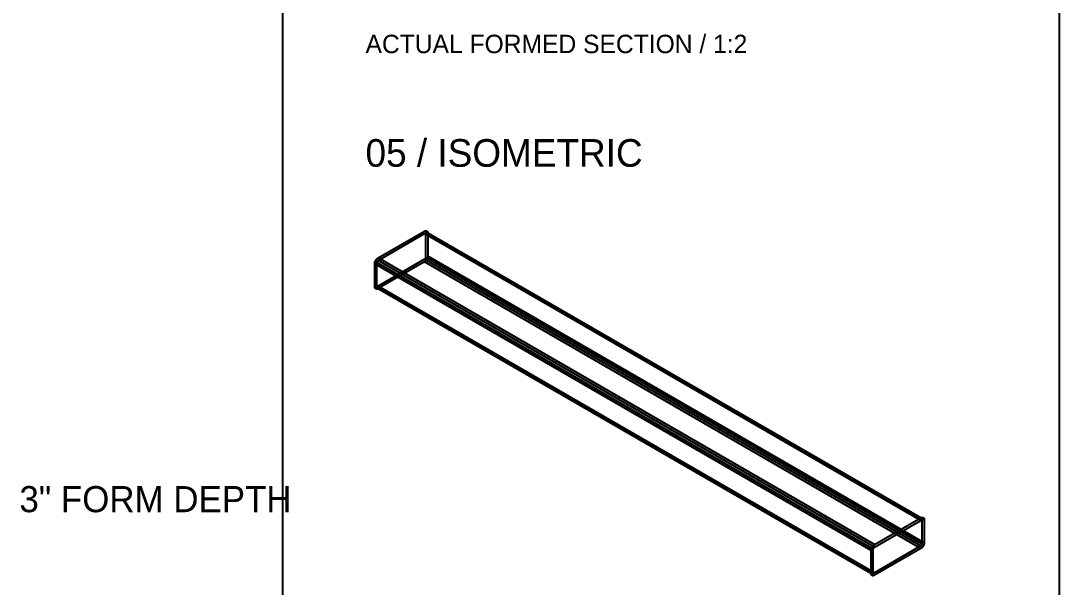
# Model space of a CAD drawing. Header units: inches. Extents: x 1.4 to 100.6, y 1.4 to 64.6.
# Drawn here: x 72.39 to 100.58, y 31.63 to 47 of the extents above; entities that cross this region are included whole.
import ezdxf

# ---------------------------------------------------------------- set-up
doc = ezdxf.new("R2010")
doc.units = ezdxf.units.IN
doc.header["$MEASUREMENT"] = 0

msp = doc.modelspace()

# ---------------------------------------------------------------- linework, layer by layer
at = {"layer": 'OUTLINE'}
for p, q in [((100.583, 64.583), (100.583, 1.417)), ((79.5, 56.625), (79.5, 5.583)), ((82.09, 40.567), (83.351, 41.295)), ((82.09, 40.498), (83.351, 41.226)), ((83.351, 41.295), (83.353, 41.296)), ((96.827, 33.514), (83.351, 41.295)), ((83.351, 41.226), (83.352, 41.227)), ((96.827, 33.445), (83.351, 41.226)), ((83.351, 41.226), (83.351, 41.226)), ((83.352, 41.227), (83.353, 41.227)), ((83.353, 41.296), (83.355, 41.298)), ((83.353, 41.227), (83.354, 41.227)), ((83.354, 41.227), (83.354, 41.228)), ((83.354, 41.228), (83.355, 41.228)), ((83.355, 41.298), (83.357, 41.299)), ((83.355, 41.228), (83.356, 41.228)), ((83.356, 41.228), (83.356, 41.229)), ((83.356, 41.229), (83.357, 41.229)), ((83.357, 41.299), (83.359, 41.3)), ((83.357, 41.229), (83.358, 41.229)), ((83.358, 41.229), (83.359, 41.229)), ((83.359, 41.3), (83.362, 41.301)), ((83.359, 41.229), (83.359, 41.229)), ((83.359, 41.229), (83.36, 41.229)), ((83.36, 41.229), (83.361, 41.23)), ((83.361, 41.23), (83.361, 41.23)), ((83.361, 41.23), (83.362, 41.23)), ((83.362, 41.301), (83.364, 41.302)), ((83.362, 41.23), (83.363, 41.23)), ((83.363, 41.23), (83.363, 41.23)), ((83.363, 41.23), (83.364, 41.23)), ((83.364, 41.302), (83.366, 41.302)), ((83.364, 41.23), (83.365, 41.23)), ((83.365, 41.23), (83.365, 41.23)), ((83.365, 41.23), (83.366, 41.23)), ((83.366, 41.302), (83.368, 41.303)), ((83.366, 41.23), (83.367, 41.23)), ((83.367, 41.23), (83.367, 41.23)), ((83.367, 41.23), (83.368, 41.229)), ((83.368, 41.303), (83.37, 41.304)), ((83.368, 41.229), (83.368, 41.229)), ((83.368, 41.229), (83.369, 41.229)), ((83.369, 41.229), (83.37, 41.229)), ((83.37, 41.304), (83.372, 41.305)), ((83.37, 41.229), (83.37, 41.229)), ((83.37, 41.229), (83.371, 41.228)), ((83.371, 41.228), (83.371, 41.228)), ((83.371, 41.228), (83.372, 41.228)), ((83.372, 41.305), (83.375, 41.305)), ((83.372, 41.228), (83.372, 41.228)), ((83.372, 41.228), (83.373, 41.227)), ((83.373, 41.227), (83.373, 41.227)), ((83.373, 41.227), (83.374, 41.227)), ((83.374, 41.227), (83.374, 41.226)), ((83.374, 41.226), (83.375, 41.226)), ((83.375, 41.305), (83.377, 41.306)), ((83.375, 41.226), (83.375, 41.225)), ((83.375, 41.225), (83.376, 41.225)), ((83.376, 41.225), (83.376, 41.224)), ((83.376, 41.224), (83.376, 41.224)), ((83.376, 41.224), (83.377, 41.223)), ((83.377, 41.306), (83.379, 41.306)), ((83.377, 41.223), (83.377, 41.223)), ((83.377, 41.223), (83.377, 41.222)), ((83.377, 41.222), (83.378, 41.222)), ((83.378, 41.222), (83.378, 41.221)), ((83.378, 41.221), (83.378, 41.22)), ((83.378, 41.22), (83.379, 41.22)), ((83.379, 41.306), (83.381, 41.307)), ((83.379, 41.22), (83.379, 41.219)), ((83.379, 41.219), (83.379, 41.218)), ((83.379, 41.218), (83.379, 41.218)), ((83.379, 41.218), (83.38, 41.217)), ((83.38, 41.217), (83.38, 41.216)), ((83.38, 41.216), (83.38, 41.216)), ((83.38, 41.216), (83.38, 41.215)), ((83.38, 41.215), (83.38, 41.214)), ((83.38, 41.214), (83.38, 41.213)), ((83.38, 41.213), (83.38, 41.213)), ((83.38, 41.213), (83.38, 41.212)), ((83.38, 41.212), (83.381, 41.211)), ((83.381, 41.307), (83.383, 41.307)), ((83.381, 41.211), (83.381, 41.21)), ((83.381, 41.21), (83.381, 41.209)), ((83.381, 41.209), (83.381, 41.208)), ((83.381, 41.208), (83.381, 40.585)), ((96.857, 33.428), (83.381, 41.208)), ((83.383, 41.307), (83.385, 41.307)), ((83.385, 41.307), (83.387, 41.307)), ((83.387, 41.307), (83.389, 41.307)), ((83.389, 41.307), (83.391, 41.307)), ((83.391, 41.307), (83.393, 41.307)), ((83.393, 41.307), (83.395, 41.307)), ((83.395, 41.307), (83.397, 41.307)), ((83.397, 41.307), (83.399, 41.307)), ((83.399, 41.307), (83.401, 41.306)), ((83.401, 41.306), (83.402, 41.306)), ((83.402, 41.306), (83.404, 41.306)), ((83.404, 41.306), (83.406, 41.305)), ((83.406, 41.305), (83.408, 41.304)), ((83.408, 41.304), (83.409, 41.304)), ((83.409, 41.304), (83.411, 41.303)), ((83.411, 41.303), (83.413, 41.302)), ((83.413, 41.302), (83.414, 41.301)), ((83.414, 41.301), (83.416, 41.3)), ((83.416, 41.3), (83.417, 41.299)), ((83.417, 41.299), (83.419, 41.298)), ((83.419, 41.298), (83.42, 41.297)), ((83.42, 41.297), (83.422, 41.296)), ((83.422, 41.296), (83.423, 41.295)), ((83.423, 41.295), (83.424, 41.293)), ((83.424, 41.293), (83.425, 41.292)), ((83.425, 41.292), (83.427, 41.291)), ((83.427, 41.291), (83.428, 41.289)), ((83.428, 41.289), (83.429, 41.288)), ((83.429, 41.288), (83.43, 41.286)), ((83.43, 41.286), (83.431, 41.284)), ((83.431, 41.284), (83.432, 41.283)), ((83.432, 41.283), (83.433, 41.281)), ((83.433, 41.281), (83.434, 41.279)), ((83.434, 41.279), (83.435, 41.277)), ((83.435, 41.277), (83.435, 41.275)), ((83.435, 41.275), (83.436, 41.273)), ((83.436, 41.273), (83.437, 41.271)), ((83.437, 41.271), (83.437, 41.269)), ((83.437, 41.269), (83.438, 41.267)), ((83.438, 41.267), (83.438, 41.265)), ((83.438, 41.265), (83.439, 41.262)), ((83.439, 41.262), (83.439, 41.26)), ((83.439, 41.26), (83.44, 41.258)), ((83.44, 41.258), (83.44, 41.255)), ((83.44, 41.255), (83.44, 41.253)), ((83.44, 41.253), (83.44, 41.251)), ((83.44, 41.251), (83.441, 41.248)), ((83.441, 41.248), (83.441, 41.246)), ((83.441, 41.246), (83.441, 41.243)), ((96.917, 33.463), (83.441, 41.243)), ((83.441, 41.243), (83.441, 40.619)), ((83.44, 40.603), (83.439, 40.601)), ((83.439, 40.601), (83.439, 40.598)), ((83.441, 40.614), (83.44, 40.611)), ((83.44, 40.611), (83.44, 40.609)), ((83.44, 40.609), (83.44, 40.606)), ((83.44, 40.606), (83.44, 40.603)), ((96.917, 32.839), (83.441, 40.619)), ((83.441, 40.619), (83.441, 40.617)), ((83.441, 40.617), (83.441, 40.614)), ((82, 40.422), (82.001, 40.424)), ((82, 40.419), (82, 40.422)), ((82, 40.416), (82, 40.419)), ((82, 40.414), (82, 40.416)), ((82, 40.411), (82, 40.414)), ((95.476, 32.631), (82, 40.411)), ((82, 39.787), (82, 40.411)), ((82.001, 40.43), (82.002, 40.433)), ((82.001, 40.427), (82.001, 40.43)), ((82.001, 40.424), (82.001, 40.427)), ((82.002, 40.435), (82.003, 40.438)), ((82.002, 40.433), (82.002, 40.435)), ((82.003, 40.441), (82.004, 40.444)), ((82.003, 40.438), (82.003, 40.441)), ((82.004, 40.444), (82.005, 40.447)), ((82.005, 40.449), (82.006, 40.452)), ((82.005, 40.447), (82.005, 40.449)), ((82.006, 40.452), (82.007, 40.455)), ((82.007, 40.455), (82.008, 40.458)), ((82.008, 40.458), (82.009, 40.461)), ((82.009, 40.461), (82.01, 40.464)), ((82.01, 40.464), (82.011, 40.466)), ((82.011, 40.466), (82.012, 40.469)), ((82.012, 40.469), (82.013, 40.472)), ((82.013, 40.472), (82.014, 40.475)), ((82.014, 40.475), (82.015, 40.478)), ((82.015, 40.478), (82.016, 40.481)), ((82.016, 40.481), (82.018, 40.484)), ((82.018, 40.484), (82.019, 40.486)), ((82.019, 40.486), (82.02, 40.489)), ((82.02, 40.489), (82.022, 40.492)), ((82.022, 40.492), (82.023, 40.495)), ((82.023, 40.495), (82.025, 40.497)), ((82.025, 40.497), (82.026, 40.5)), ((82.026, 40.5), (82.028, 40.503)), ((82.028, 40.503), (82.03, 40.505)), ((82.03, 40.505), (82.031, 40.508)), ((82.031, 40.508), (82.033, 40.511)), ((82.033, 40.511), (82.035, 40.513)), ((82.035, 40.513), (82.036, 40.516)), ((82.036, 40.516), (82.038, 40.518)), ((82.038, 40.518), (82.04, 40.521)), ((82.04, 40.521), (82.042, 40.523)), ((82.042, 40.523), (82.044, 40.526)), ((82.044, 40.526), (82.046, 40.528)), ((82.046, 40.528), (82.048, 40.531)), ((82.048, 40.531), (82.05, 40.533)), ((82.05, 40.533), (82.052, 40.535)), ((82.052, 40.535), (82.054, 40.537)), ((82.054, 40.537), (82.056, 40.539)), ((82.056, 40.539), (82.058, 40.542)), ((82.058, 40.542), (82.06, 40.544)), ((82.06, 40.544), (82.062, 40.546)), ((82.06, 40.452), (82.061, 40.453)), ((82.06, 40.451), (82.06, 40.452)), ((82.06, 40.45), (82.06, 40.451)), ((82.06, 40.449), (82.06, 40.45)), ((82.06, 40.448), (82.06, 40.449)), ((82.06, 40.449), (82.06, 40.449)), ((82.06, 40.447), (82.06, 40.448)), ((82.06, 40.446), (82.06, 40.447)), ((82.06, 39.822), (82.06, 40.446)), ((95.536, 32.665), (82.06, 40.446)), ((82.061, 40.457), (82.062, 40.458)), ((82.061, 40.456), (82.061, 40.457)), ((82.061, 40.455), (82.061, 40.456)), ((82.061, 40.454), (82.061, 40.455)), ((82.061, 40.453), (82.061, 40.454)), ((82.062, 40.546), (82.064, 40.548)), ((82.062, 40.461), (82.063, 40.462)), ((82.062, 40.46), (82.062, 40.461)), ((82.062, 40.459), (82.062, 40.46)), ((82.062, 40.458), (82.062, 40.459)), ((82.063, 40.463), (82.064, 40.464)), ((82.063, 40.462), (82.063, 40.463)), ((82.063, 40.462), (82.063, 40.462)), ((82.064, 40.548), (82.066, 40.55)), ((82.064, 40.466), (82.065, 40.467)), ((82.064, 40.465), (82.064, 40.466)), ((82.064, 40.464), (82.064, 40.465)), ((82.065, 40.468), (82.066, 40.469)), ((82.065, 40.467), (82.065, 40.468)), ((82.066, 40.55), (82.068, 40.552)), ((82.066, 40.471), (82.067, 40.472)), ((82.066, 40.47), (82.066, 40.471)), ((82.066, 40.469), (82.066, 40.47)), ((82.067, 40.473), (82.068, 40.474)), ((82.067, 40.472), (82.067, 40.473)), ((82.068, 40.552), (82.07, 40.553)), ((82.068, 40.475), (82.069, 40.476)), ((82.068, 40.474), (82.068, 40.475)), ((82.069, 40.476), (82.07, 40.477)), ((82.069, 40.476), (82.069, 40.476)), ((82.07, 40.553), (82.072, 40.555)), ((82.07, 40.478), (82.071, 40.479)), ((82.07, 40.477), (82.07, 40.478)), ((82.071, 40.479), (82.072, 40.48)), ((82.072, 40.555), (82.075, 40.557)), ((82.072, 40.481), (82.073, 40.482)), ((82.072, 40.48), (82.072, 40.481)), ((82.073, 40.482), (82.073, 40.483)), ((82.073, 40.483), (82.074, 40.483)), ((82.074, 40.483), (82.075, 40.484)), ((82.075, 40.557), (82.077, 40.559)), ((82.075, 40.485), (82.076, 40.486)), ((82.075, 40.484), (82.075, 40.485)), ((82.076, 40.486), (82.077, 40.486)), ((82.077, 40.559), (82.079, 40.56)), ((82.077, 40.487), (82.078, 40.488)), ((82.077, 40.486), (82.077, 40.487)), ((82.078, 40.488), (82.079, 40.489)), ((82.079, 40.56), (82.081, 40.562)), ((82.079, 40.489), (82.08, 40.49)), ((82.079, 40.489), (82.079, 40.489)), ((82.08, 40.49), (82.081, 40.491)), ((82.081, 40.562), (82.083, 40.563)), ((82.081, 40.491), (82.082, 40.492)), ((82.081, 40.491), (82.081, 40.491)), ((82.082, 40.492), (82.083, 40.493)), ((82.083, 40.563), (82.086, 40.565)), ((82.083, 40.493), (82.084, 40.494)), ((82.083, 40.493), (82.083, 40.493)), ((82.084, 40.494), (82.085, 40.495)), ((82.085, 40.495), (82.086, 40.495)), ((82.086, 40.565), (82.088, 40.566)), ((82.086, 40.495), (82.086, 40.496)), ((82.086, 40.496), (82.087, 40.496)), ((82.087, 40.496), (82.088, 40.497)), ((82.088, 40.566), (82.09, 40.567)), ((82.088, 40.497), (82.089, 40.497)), ((82.089, 40.497), (82.089, 40.498)), ((82.089, 40.498), (82.09, 40.498)), ((95.566, 32.787), (82.09, 40.567)), ((83.351, 40.533), (82.09, 39.805)), ((95.566, 32.717), (82.09, 40.498)), ((83.351, 40.463), (82.09, 39.736)), ((83.352, 40.534), (83.351, 40.533)), ((83.351, 40.533), (83.351, 40.533)), ((96.827, 32.752), (83.351, 40.533)), ((83.353, 40.465), (83.351, 40.463)), ((96.827, 32.683), (83.351, 40.463)), ((83.353, 40.534), (83.352, 40.534)), ((83.354, 40.535), (83.353, 40.534)), ((83.355, 40.466), (83.353, 40.465)), ((83.355, 40.536), (83.354, 40.535)), ((83.354, 40.535), (83.354, 40.535)), ((83.356, 40.536), (83.355, 40.536)), ((83.357, 40.467), (83.355, 40.466)), ((83.357, 40.537), (83.356, 40.537)), ((83.356, 40.537), (83.356, 40.536)), ((83.358, 40.538), (83.357, 40.537)), ((83.359, 40.469), (83.357, 40.467)), ((83.359, 40.539), (83.358, 40.538)), ((83.36, 40.54), (83.359, 40.539)), ((83.359, 40.539), (83.359, 40.539)), ((83.362, 40.47), (83.359, 40.469)), ((83.361, 40.54), (83.36, 40.54)), ((83.362, 40.542), (83.361, 40.541)), ((83.361, 40.541), (83.361, 40.54)), ((83.363, 40.543), (83.362, 40.542)), ((83.364, 40.472), (83.362, 40.47)), ((83.364, 40.544), (83.363, 40.543)), ((83.363, 40.543), (83.363, 40.543)), ((83.365, 40.545), (83.364, 40.544)), ((83.366, 40.474), (83.364, 40.472)), ((83.366, 40.546), (83.365, 40.546)), ((83.365, 40.546), (83.365, 40.545)), ((83.367, 40.547), (83.366, 40.546)), ((83.368, 40.475), (83.366, 40.474)), ((83.368, 40.549), (83.367, 40.548)), ((83.367, 40.548), (83.367, 40.547)), ((83.369, 40.551), (83.368, 40.55)), ((83.368, 40.55), (83.368, 40.549)), ((83.37, 40.477), (83.368, 40.475)), ((83.37, 40.551), (83.369, 40.551)), ((83.371, 40.553), (83.37, 40.552)), ((83.37, 40.552), (83.37, 40.551)), ((83.372, 40.479), (83.37, 40.477)), ((83.372, 40.555), (83.371, 40.554)), ((83.371, 40.554), (83.371, 40.553)), ((83.373, 40.557), (83.372, 40.556)), ((83.372, 40.556), (83.372, 40.555)), ((83.375, 40.481), (83.372, 40.479)), ((83.374, 40.559), (83.373, 40.558)), ((83.373, 40.558), (83.373, 40.557)), ((83.375, 40.561), (83.374, 40.56)), ((83.374, 40.56), (83.374, 40.559)), ((83.376, 40.562), (83.375, 40.562)), ((83.375, 40.562), (83.375, 40.561)), ((83.377, 40.483), (83.375, 40.481)), ((83.377, 40.565), (83.376, 40.564)), ((83.376, 40.564), (83.376, 40.563)), ((83.376, 40.563), (83.376, 40.562)), ((83.378, 40.568), (83.377, 40.567)), ((83.377, 40.567), (83.377, 40.566)), ((83.377, 40.566), (83.377, 40.565)), ((83.379, 40.485), (83.377, 40.483)), ((83.379, 40.571), (83.378, 40.57)), ((83.378, 40.57), (83.378, 40.569)), ((83.378, 40.569), (83.378, 40.568)), ((83.38, 40.575), (83.379, 40.574)), ((83.379, 40.574), (83.379, 40.573)), ((83.379, 40.573), (83.379, 40.572)), ((83.379, 40.572), (83.379, 40.571)), ((83.381, 40.487), (83.379, 40.485)), ((83.381, 40.582), (83.38, 40.581)), ((83.38, 40.581), (83.38, 40.58)), ((83.38, 40.58), (83.38, 40.579)), ((83.38, 40.579), (83.38, 40.578)), ((83.38, 40.578), (83.38, 40.578)), ((83.38, 40.578), (83.38, 40.577)), ((83.38, 40.577), (83.38, 40.576)), ((83.38, 40.576), (83.38, 40.575)), ((96.857, 32.804), (83.381, 40.585)), ((83.381, 40.585), (83.381, 40.584)), ((83.381, 40.584), (83.381, 40.583)), ((83.381, 40.583), (83.381, 40.582)), ((83.383, 40.489), (83.381, 40.487)), ((83.385, 40.491), (83.383, 40.489)), ((83.387, 40.493), (83.385, 40.491)), ((83.389, 40.496), (83.387, 40.493)), ((83.391, 40.498), (83.389, 40.496)), ((83.393, 40.5), (83.391, 40.498)), ((83.395, 40.502), (83.393, 40.5)), ((83.397, 40.505), (83.395, 40.502)), ((83.399, 40.507), (83.397, 40.505)), ((83.401, 40.51), (83.399, 40.507)), ((83.402, 40.512), (83.401, 40.51)), ((83.404, 40.515), (83.402, 40.512)), ((83.406, 40.517), (83.404, 40.515)), ((83.408, 40.52), (83.406, 40.517)), ((83.409, 40.523), (83.408, 40.52)), ((83.411, 40.525), (83.409, 40.523)), ((83.413, 40.528), (83.411, 40.525)), ((83.414, 40.531), (83.413, 40.528)), ((83.416, 40.533), (83.414, 40.531)), ((83.417, 40.536), (83.416, 40.533)), ((83.419, 40.539), (83.417, 40.536)), ((83.42, 40.542), (83.419, 40.539)), ((83.422, 40.544), (83.42, 40.542)), ((83.423, 40.547), (83.422, 40.544)), ((83.424, 40.55), (83.423, 40.547)), ((83.425, 40.553), (83.424, 40.55)), ((83.427, 40.556), (83.425, 40.553)), ((83.428, 40.558), (83.427, 40.556)), ((83.429, 40.561), (83.428, 40.558)), ((83.43, 40.564), (83.429, 40.561)), ((83.431, 40.567), (83.43, 40.564)), ((83.432, 40.57), (83.431, 40.567)), ((83.433, 40.573), (83.432, 40.57)), ((83.434, 40.576), (83.433, 40.573)), ((83.435, 40.578), (83.434, 40.576)), ((83.436, 40.584), (83.435, 40.581)), ((83.435, 40.581), (83.435, 40.578)), ((83.437, 40.587), (83.436, 40.584)), ((83.438, 40.592), (83.437, 40.59)), ((83.437, 40.59), (83.437, 40.587)), ((83.439, 40.598), (83.438, 40.595)), ((83.438, 40.595), (83.438, 40.592)), ((95.476, 32.007), (82, 39.787)), ((82, 39.785), (82, 39.787)), ((82, 39.782), (82, 39.785)), ((82, 39.78), (82, 39.782)), ((82, 39.778), (82, 39.78)), ((82.001, 39.775), (82, 39.778)), ((82.001, 39.773), (82.001, 39.775)), ((82.001, 39.77), (82.001, 39.773)), ((82.002, 39.768), (82.001, 39.77)), ((82.002, 39.766), (82.002, 39.768)), ((82.003, 39.764), (82.002, 39.766)), ((82.003, 39.762), (82.003, 39.764)), ((82.004, 39.76), (82.003, 39.762)), ((82.005, 39.758), (82.004, 39.76)), ((82.005, 39.756), (82.005, 39.758)), ((82.006, 39.754), (82.005, 39.756)), ((82.007, 39.752), (82.006, 39.754)), ((82.06, 39.821), (82.06, 39.822)), ((95.536, 32.042), (82.06, 39.822)), ((82.06, 39.82), (82.06, 39.821)), ((82.06, 39.819), (82.06, 39.82)), ((82.06, 39.82), (82.06, 39.82)), ((82.06, 39.818), (82.06, 39.819)), ((82.06, 39.817), (82.06, 39.818)), ((82.06, 39.816), (82.06, 39.817)), ((82.061, 39.816), (82.06, 39.816)), ((82.061, 39.815), (82.061, 39.816)), ((82.061, 39.814), (82.061, 39.815)), ((82.061, 39.813), (82.061, 39.814)), ((82.061, 39.814), (82.061, 39.814)), ((82.062, 39.812), (82.061, 39.813)), ((82.062, 39.811), (82.062, 39.812)), ((82.062, 39.81), (82.062, 39.811)), ((82.062, 39.811), (82.062, 39.811)), ((82.063, 39.81), (82.062, 39.81)), ((82.063, 39.809), (82.063, 39.81)), ((82.063, 39.808), (82.063, 39.809)), ((82.064, 39.808), (82.063, 39.808)), ((82.064, 39.807), (82.064, 39.808)), ((82.065, 39.806), (82.064, 39.807)), ((82.064, 39.807), (82.064, 39.807)), ((82.066, 39.805), (82.065, 39.806)), ((82.065, 39.806), (82.065, 39.806)), ((82.067, 39.804), (82.066, 39.805)), ((82.066, 39.805), (82.066, 39.805)), ((82.066, 39.805), (82.066, 39.805)), ((82.068, 39.803), (82.067, 39.804)), ((82.067, 39.804), (82.067, 39.804)), ((82.069, 39.803), (82.068, 39.803)), ((82.068, 39.803), (82.068, 39.803)), ((82.069, 39.802), (82.069, 39.803)), ((82.07, 39.802), (82.069, 39.802)), ((82.071, 39.802), (82.07, 39.802)), ((82.07, 39.802), (82.07, 39.802)), ((82.072, 39.802), (82.071, 39.802)), ((82.072, 39.801), (82.072, 39.802)), ((82.073, 39.801), (82.072, 39.801)), ((82.074, 39.801), (82.073, 39.801)), ((82.073, 39.801), (82.073, 39.801)), ((82.075, 39.801), (82.074, 39.801)), ((82.076, 39.801), (82.075, 39.801)), ((82.075, 39.801), (82.075, 39.801)), ((82.077, 39.801), (82.076, 39.801)), ((82.078, 39.801), (82.077, 39.801)), ((82.077, 39.801), (82.077, 39.801)), ((82.079, 39.801), (82.078, 39.801)), ((82.08, 39.801), (82.079, 39.801)), ((82.079, 39.801), (82.079, 39.801)), ((82.081, 39.801), (82.08, 39.801)), ((82.082, 39.801), (82.081, 39.801)), ((82.081, 39.801), (82.081, 39.801)), ((82.083, 39.802), (82.082, 39.801)), ((82.084, 39.802), (82.083, 39.802)), ((82.083, 39.802), (82.083, 39.802)), ((82.085, 39.802), (82.084, 39.802)), ((82.086, 39.803), (82.085, 39.802)), ((82.087, 39.803), (82.086, 39.803)), ((82.086, 39.803), (82.086, 39.803)), ((82.088, 39.804), (82.087, 39.803)), ((82.089, 39.804), (82.088, 39.804)), ((82.09, 39.805), (82.089, 39.804)), ((82.089, 39.804), (82.089, 39.804)), ((95.566, 32.024), (82.09, 39.805)), ((82.008, 39.75), (82.007, 39.752)), ((82.009, 39.748), (82.008, 39.75)), ((82.01, 39.746), (82.009, 39.748)), ((82.011, 39.745), (82.01, 39.746)), ((82.012, 39.743), (82.011, 39.745)), ((82.013, 39.741), (82.012, 39.743)), ((82.014, 39.74), (82.013, 39.741)), ((82.015, 39.738), (82.014, 39.74)), ((82.016, 39.737), (82.015, 39.738)), ((82.018, 39.736), (82.016, 39.737)), ((82.019, 39.735), (82.018, 39.736)), ((82.02, 39.733), (82.019, 39.735)), ((82.022, 39.732), (82.02, 39.733)), ((82.023, 39.731), (82.022, 39.732)), ((82.025, 39.73), (82.023, 39.731)), ((82.026, 39.729), (82.025, 39.73)), ((82.028, 39.728), (82.026, 39.729)), ((82.03, 39.728), (82.028, 39.728)), ((82.031, 39.727), (82.03, 39.728)), ((82.033, 39.726), (82.031, 39.727)), ((82.035, 39.726), (82.033, 39.726)), ((82.036, 39.725), (82.035, 39.726)), ((82.038, 39.725), (82.036, 39.725)), ((82.04, 39.724), (82.038, 39.725)), ((82.042, 39.724), (82.04, 39.724)), ((82.044, 39.724), (82.042, 39.724)), ((82.046, 39.723), (82.044, 39.724)), ((82.048, 39.723), (82.046, 39.723)), ((82.05, 39.723), (82.048, 39.723)), ((82.052, 39.723), (82.05, 39.723)), ((82.054, 39.723), (82.052, 39.723)), ((82.056, 39.724), (82.054, 39.723)), ((82.058, 39.724), (82.056, 39.724)), ((82.06, 39.724), (82.058, 39.724)), ((82.062, 39.724), (82.06, 39.724)), ((82.064, 39.725), (82.062, 39.724)), ((82.066, 39.725), (82.064, 39.725)), ((82.068, 39.726), (82.066, 39.725)), ((82.07, 39.727), (82.068, 39.726)), ((82.072, 39.727), (82.07, 39.727)), ((82.075, 39.728), (82.072, 39.727)), ((82.077, 39.729), (82.075, 39.728)), ((82.079, 39.73), (82.077, 39.729)), ((82.081, 39.731), (82.079, 39.73)), ((82.083, 39.732), (82.081, 39.731)), ((82.086, 39.733), (82.083, 39.732)), ((82.088, 39.734), (82.086, 39.733)), ((82.09, 39.736), (82.088, 39.734)), ((95.566, 31.955), (82.09, 39.736)), ((95.566, 32.787), (96.827, 33.514)), ((95.566, 32.717), (96.827, 33.445)), ((96.827, 33.514), (96.829, 33.516)), ((96.827, 33.445), (96.827, 33.446)), ((96.827, 33.446), (96.828, 33.446)), ((96.828, 33.446), (96.829, 33.446)), ((96.829, 33.516), (96.831, 33.517)), ((96.829, 33.446), (96.83, 33.447)), ((96.83, 33.447), (96.83, 33.447)), ((96.83, 33.447), (96.831, 33.447)), ((96.831, 33.517), (96.833, 33.518)), ((96.831, 33.447), (96.832, 33.448)), ((96.832, 33.448), (96.832, 33.448)), ((96.832, 33.448), (96.833, 33.448)), ((96.833, 33.518), (96.835, 33.519)), ((96.833, 33.448), (96.834, 33.448)), ((96.834, 33.448), (96.835, 33.449)), ((96.835, 33.519), (96.838, 33.52)), ((96.835, 33.449), (96.835, 33.449)), ((96.835, 33.449), (96.836, 33.449)), ((96.836, 33.449), (96.837, 33.449)), ((96.837, 33.449), (96.837, 33.449)), ((96.837, 33.449), (96.838, 33.449)), ((96.838, 33.52), (96.84, 33.521)), ((96.838, 33.449), (96.839, 33.449)), ((96.839, 33.449), (96.839, 33.449)), ((96.839, 33.449), (96.84, 33.449)), ((96.84, 33.521), (96.842, 33.522)), ((96.84, 33.449), (96.841, 33.449)), ((96.841, 33.449), (96.841, 33.449)), ((96.841, 33.449), (96.842, 33.449)), ((96.842, 33.522), (96.844, 33.523)), ((96.842, 33.449), (96.843, 33.449)), ((96.843, 33.449), (96.843, 33.449)), ((96.843, 33.449), (96.844, 33.449)), ((96.844, 33.523), (96.846, 33.523)), ((96.844, 33.449), (96.845, 33.449)), ((96.845, 33.449), (96.845, 33.448)), ((96.845, 33.448), (96.846, 33.448)), ((96.846, 33.523), (96.849, 33.524)), ((96.846, 33.448), (96.846, 33.448)), ((96.846, 33.448), (96.847, 33.448)), ((96.847, 33.448), (96.847, 33.448)), ((96.847, 33.448), (96.848, 33.447)), ((96.848, 33.447), (96.848, 33.447)), ((96.848, 33.447), (96.849, 33.447)), ((96.849, 33.524), (96.851, 33.525)), ((96.849, 33.447), (96.849, 33.446)), ((96.849, 33.446), (96.85, 33.446)), ((96.85, 33.446), (96.85, 33.445)), ((96.85, 33.445), (96.851, 33.445)), ((96.851, 33.525), (96.853, 33.525)), ((96.851, 33.445), (96.851, 33.445)), ((96.851, 33.445), (96.852, 33.444)), ((96.852, 33.444), (96.852, 33.444)), ((96.852, 33.444), (96.852, 33.443)), ((96.852, 33.443), (96.853, 33.443)), ((96.853, 33.525), (96.855, 33.526)), ((96.853, 33.443), (96.853, 33.442)), ((96.853, 33.442), (96.853, 33.442)), ((96.853, 33.442), (96.854, 33.441)), ((96.854, 33.441), (96.854, 33.44)), ((96.854, 33.44), (96.854, 33.44)), ((96.854, 33.44), (96.855, 33.439)), ((96.855, 33.526), (96.857, 33.526)), ((96.855, 33.439), (96.855, 33.439)), ((96.855, 33.439), (96.855, 33.438)), ((96.855, 33.438), (96.855, 33.437)), ((96.855, 33.437), (96.856, 33.436)), ((96.856, 33.436), (96.856, 33.436)), ((96.856, 33.436), (96.856, 33.435)), ((96.856, 33.435), (96.856, 33.434)), ((96.856, 33.434), (96.856, 33.434)), ((96.856, 33.434), (96.856, 33.433)), ((96.856, 33.433), (96.856, 33.432)), ((96.856, 33.432), (96.856, 33.431)), ((96.856, 33.431), (96.857, 33.43)), ((96.857, 33.526), (96.859, 33.526)), ((96.857, 33.43), (96.857, 33.43)), ((96.857, 33.43), (96.857, 33.429)), ((96.857, 33.429), (96.857, 33.428)), ((96.857, 33.428), (96.857, 32.804)), ((96.859, 33.526), (96.861, 33.526)), ((96.861, 33.526), (96.863, 33.527)), ((96.863, 33.527), (96.865, 33.527)), ((96.865, 33.527), (96.867, 33.527)), ((96.867, 33.527), (96.869, 33.527)), ((96.869, 33.527), (96.871, 33.527)), ((96.871, 33.527), (96.873, 33.526)), ((96.873, 33.526), (96.875, 33.526)), ((96.875, 33.526), (96.877, 33.526)), ((96.877, 33.526), (96.878, 33.525)), ((96.878, 33.525), (96.88, 33.525)), ((96.88, 33.525), (96.882, 33.524)), ((96.882, 33.524), (96.884, 33.524)), ((96.884, 33.524), (96.885, 33.523)), ((96.885, 33.523), (96.887, 33.522)), ((96.887, 33.522), (96.889, 33.522)), ((96.889, 33.522), (96.89, 33.521)), ((96.89, 33.521), (96.892, 33.52)), ((96.892, 33.52), (96.893, 33.519)), ((96.893, 33.519), (96.895, 33.518)), ((96.895, 33.518), (96.896, 33.517)), ((96.896, 33.517), (96.898, 33.515)), ((96.898, 33.515), (96.899, 33.514)), ((96.899, 33.514), (96.9, 33.513)), ((96.9, 33.513), (96.901, 33.512)), ((96.901, 33.512), (96.903, 33.51)), ((96.903, 33.51), (96.904, 33.509)), ((96.904, 33.509), (96.905, 33.507)), ((96.905, 33.507), (96.906, 33.505)), ((96.906, 33.505), (96.907, 33.504)), ((96.907, 33.504), (96.908, 33.502)), ((96.908, 33.502), (96.909, 33.5)), ((96.909, 33.5), (96.91, 33.498)), ((96.91, 33.498), (96.911, 33.496)), ((96.911, 33.496), (96.911, 33.494)), ((96.911, 33.494), (96.912, 33.492)), ((96.912, 33.492), (96.913, 33.49)), ((96.913, 33.49), (96.913, 33.488)), ((96.913, 33.488), (96.914, 33.486)), ((96.914, 33.486), (96.914, 33.484)), ((96.914, 33.484), (96.915, 33.482)), ((96.915, 33.482), (96.915, 33.48)), ((96.915, 33.48), (96.916, 33.477)), ((96.916, 33.477), (96.916, 33.475)), ((96.916, 33.475), (96.916, 33.472)), ((96.916, 33.472), (96.916, 33.47)), ((96.916, 33.47), (96.917, 33.468)), ((96.917, 33.468), (96.917, 33.465)), ((96.917, 33.465), (96.917, 33.463)), ((96.917, 33.463), (96.917, 32.839)), ((95.494, 32.703), (95.495, 32.706)), ((95.495, 32.706), (95.496, 32.708)), ((95.496, 32.708), (95.498, 32.711)), ((95.498, 32.711), (95.499, 32.714)), ((95.499, 32.714), (95.501, 32.717)), ((95.501, 32.717), (95.502, 32.719)), ((95.502, 32.719), (95.504, 32.722)), ((95.504, 32.722), (95.506, 32.725)), ((95.506, 32.725), (95.507, 32.727)), ((95.507, 32.727), (95.509, 32.73)), ((95.509, 32.73), (95.511, 32.733)), ((95.511, 32.733), (95.512, 32.735)), ((95.512, 32.735), (95.514, 32.738)), ((95.514, 32.738), (95.516, 32.74)), ((95.516, 32.74), (95.518, 32.743)), ((95.518, 32.743), (95.52, 32.745)), ((95.52, 32.745), (95.522, 32.748)), ((95.522, 32.748), (95.524, 32.75)), ((95.524, 32.75), (95.526, 32.752)), ((95.526, 32.752), (95.528, 32.754)), ((95.528, 32.754), (95.53, 32.757)), ((95.53, 32.757), (95.532, 32.759)), ((95.532, 32.759), (95.534, 32.761)), ((95.534, 32.761), (95.536, 32.763)), ((95.536, 32.763), (95.538, 32.765)), ((95.538, 32.765), (95.54, 32.767)), ((95.54, 32.767), (95.542, 32.769)), ((95.542, 32.769), (95.544, 32.771)), ((95.544, 32.771), (95.546, 32.773)), ((95.546, 32.773), (95.548, 32.775)), ((95.548, 32.775), (95.551, 32.776)), ((95.551, 32.776), (95.553, 32.778)), ((95.551, 32.704), (95.552, 32.705)), ((95.551, 32.704), (95.551, 32.704)), ((95.552, 32.705), (95.553, 32.706)), ((95.553, 32.778), (95.555, 32.78)), ((95.553, 32.706), (95.553, 32.707)), ((95.553, 32.707), (95.554, 32.707)), ((95.554, 32.707), (95.555, 32.708)), ((95.555, 32.78), (95.557, 32.781)), ((95.555, 32.709), (95.556, 32.71)), ((95.555, 32.708), (95.555, 32.709)), ((95.556, 32.71), (95.557, 32.71)), ((95.557, 32.781), (95.559, 32.783)), ((95.557, 32.71), (95.557, 32.711)), ((95.557, 32.711), (95.558, 32.711)), ((95.558, 32.711), (95.559, 32.712)), ((95.559, 32.783), (95.562, 32.784)), ((95.559, 32.712), (95.559, 32.713)), ((95.559, 32.713), (95.56, 32.713)), ((95.56, 32.713), (95.561, 32.714)), ((95.561, 32.714), (95.562, 32.714)), ((95.562, 32.784), (95.564, 32.785)), ((95.562, 32.714), (95.562, 32.715)), ((95.562, 32.715), (95.563, 32.715)), ((95.563, 32.715), (95.564, 32.716)), ((95.564, 32.785), (95.566, 32.787)), ((95.564, 32.716), (95.565, 32.716)), ((95.565, 32.716), (95.565, 32.717)), ((95.565, 32.717), (95.566, 32.717)), ((96.827, 32.752), (95.566, 32.024)), ((96.828, 32.753), (96.827, 32.752)), ((96.827, 32.752), (96.827, 32.752)), ((96.829, 32.753), (96.828, 32.753)), ((96.83, 32.754), (96.829, 32.753)), ((96.831, 32.755), (96.83, 32.754)), ((96.83, 32.754), (96.83, 32.754)), ((96.832, 32.755), (96.831, 32.755)), ((96.833, 32.757), (96.832, 32.756)), ((96.832, 32.756), (96.832, 32.755)), ((96.834, 32.757), (96.833, 32.757)), ((96.835, 32.758), (96.834, 32.757)), ((96.836, 32.759), (96.835, 32.759)), ((96.835, 32.759), (96.835, 32.758)), ((96.837, 32.76), (96.836, 32.759)), ((96.838, 32.761), (96.837, 32.761)), ((96.837, 32.761), (96.837, 32.76)), ((96.839, 32.762), (96.838, 32.761)), ((96.84, 32.764), (96.839, 32.763)), ((96.839, 32.763), (96.839, 32.762)), ((96.841, 32.764), (96.84, 32.764)), ((96.842, 32.766), (96.841, 32.765)), ((96.841, 32.765), (96.841, 32.764)), ((96.843, 32.767), (96.842, 32.766)), ((96.844, 32.768), (96.843, 32.767)), ((96.843, 32.767), (96.843, 32.767)), ((96.845, 32.769), (96.844, 32.768)), ((96.846, 32.771), (96.845, 32.77)), ((96.845, 32.77), (96.845, 32.769)), ((96.847, 32.773), (96.846, 32.772)), ((96.846, 32.772), (96.846, 32.771)), ((96.848, 32.774), (96.847, 32.774)), ((96.847, 32.774), (96.847, 32.773)), ((96.849, 32.776), (96.848, 32.775)), ((96.848, 32.775), (96.848, 32.774)), ((96.85, 32.778), (96.849, 32.777)), ((96.849, 32.777), (96.849, 32.776)), ((96.851, 32.78), (96.85, 32.779)), ((96.85, 32.779), (96.85, 32.778)), ((96.852, 32.782), (96.851, 32.781)), ((96.851, 32.781), (96.851, 32.78)), ((96.853, 32.785), (96.852, 32.784)), ((96.852, 32.784), (96.852, 32.783)), ((96.852, 32.783), (96.852, 32.782)), ((96.854, 32.788), (96.853, 32.787)), ((96.853, 32.787), (96.853, 32.786)), ((96.853, 32.786), (96.853, 32.785)), ((96.855, 32.704), (96.853, 32.702)), ((96.855, 32.79), (96.854, 32.789)), ((96.854, 32.789), (96.854, 32.788)), ((96.854, 32.788), (96.854, 32.788)), ((96.856, 32.794), (96.855, 32.793)), ((96.855, 32.793), (96.855, 32.792)), ((96.855, 32.792), (96.855, 32.791)), ((96.855, 32.791), (96.855, 32.79)), ((96.857, 32.706), (96.855, 32.704)), ((96.857, 32.801), (96.856, 32.801)), ((96.856, 32.801), (96.856, 32.8)), ((96.856, 32.8), (96.856, 32.799)), ((96.856, 32.799), (96.856, 32.798)), ((96.856, 32.798), (96.856, 32.797)), ((96.856, 32.797), (96.856, 32.796)), ((96.856, 32.796), (96.856, 32.795)), ((96.856, 32.795), (96.856, 32.794)), ((96.857, 32.804), (96.857, 32.803)), ((96.857, 32.803), (96.857, 32.802)), ((96.857, 32.802), (96.857, 32.801)), ((96.859, 32.708), (96.857, 32.706)), ((96.861, 32.711), (96.859, 32.708)), ((96.863, 32.713), (96.861, 32.711)), ((96.865, 32.715), (96.863, 32.713)), ((96.867, 32.717), (96.865, 32.715)), ((96.869, 32.719), (96.867, 32.717)), ((96.871, 32.722), (96.869, 32.719)), ((96.873, 32.724), (96.871, 32.722)), ((96.875, 32.727), (96.873, 32.724)), ((96.877, 32.729), (96.875, 32.727)), ((96.878, 32.732), (96.877, 32.729)), ((96.88, 32.734), (96.878, 32.732)), ((96.882, 32.737), (96.88, 32.734)), ((96.884, 32.739), (96.882, 32.737)), ((96.885, 32.742), (96.884, 32.739)), ((96.887, 32.745), (96.885, 32.742)), ((96.889, 32.747), (96.887, 32.745)), ((96.89, 32.75), (96.889, 32.747)), ((96.892, 32.753), (96.89, 32.75)), ((96.893, 32.755), (96.892, 32.753)), ((96.895, 32.758), (96.893, 32.755)), ((96.896, 32.761), (96.895, 32.758)), ((96.898, 32.764), (96.896, 32.761)), ((96.899, 32.766), (96.898, 32.764)), ((96.9, 32.769), (96.899, 32.766)), ((96.901, 32.772), (96.9, 32.769)), ((96.903, 32.775), (96.901, 32.772)), ((96.904, 32.778), (96.903, 32.775)), ((96.905, 32.781), (96.904, 32.778)), ((96.906, 32.784), (96.905, 32.781)), ((96.907, 32.786), (96.906, 32.784)), ((96.908, 32.789), (96.907, 32.786)), ((96.909, 32.792), (96.908, 32.789)), ((96.91, 32.795), (96.909, 32.792)), ((96.911, 32.798), (96.91, 32.795)), ((96.912, 32.803), (96.911, 32.801)), ((96.911, 32.801), (96.911, 32.798)), ((96.913, 32.806), (96.912, 32.803)), ((96.914, 32.812), (96.913, 32.809)), ((96.913, 32.809), (96.913, 32.806)), ((96.915, 32.817), (96.914, 32.815)), ((96.914, 32.815), (96.914, 32.812)), ((96.916, 32.823), (96.915, 32.82)), ((96.915, 32.82), (96.915, 32.817)), ((96.917, 32.834), (96.916, 32.831)), ((96.916, 32.831), (96.916, 32.828)), ((96.916, 32.828), (96.916, 32.826)), ((96.916, 32.826), (96.916, 32.823)), ((96.917, 32.839), (96.917, 32.836)), ((96.917, 32.836), (96.917, 32.834)), ((95.476, 32.641), (95.477, 32.644)), ((95.476, 32.639), (95.476, 32.641)), ((95.476, 32.636), (95.476, 32.639)), ((95.476, 32.633), (95.476, 32.636)), ((95.476, 32.631), (95.476, 32.633)), ((95.476, 32.007), (95.476, 32.631)), ((95.477, 32.649), (95.478, 32.652)), ((95.477, 32.647), (95.477, 32.649)), ((95.477, 32.644), (95.477, 32.647)), ((95.478, 32.655), (95.479, 32.658)), ((95.478, 32.652), (95.478, 32.655)), ((95.479, 32.66), (95.48, 32.663)), ((95.479, 32.658), (95.479, 32.66)), ((95.48, 32.663), (95.481, 32.666)), ((95.481, 32.669), (95.482, 32.672)), ((95.481, 32.666), (95.481, 32.669)), ((95.482, 32.672), (95.483, 32.674)), ((95.483, 32.674), (95.484, 32.677)), ((95.484, 32.677), (95.485, 32.68)), ((95.485, 32.68), (95.486, 32.683)), ((95.486, 32.683), (95.487, 32.686)), ((95.487, 32.686), (95.488, 32.689)), ((95.488, 32.689), (95.489, 32.692)), ((95.489, 32.692), (95.49, 32.694)), ((95.49, 32.694), (95.491, 32.697)), ((95.491, 32.697), (95.492, 32.7)), ((95.492, 32.7), (95.494, 32.703)), ((95.536, 32.671), (95.536, 32.672)), ((95.536, 32.672), (95.537, 32.672)), ((95.536, 32.67), (95.536, 32.671)), ((95.536, 32.669), (95.536, 32.67)), ((95.536, 32.668), (95.536, 32.669)), ((95.536, 32.667), (95.536, 32.668)), ((95.536, 32.666), (95.536, 32.667)), ((95.536, 32.665), (95.536, 32.666)), ((95.536, 32.042), (95.536, 32.665)), ((95.537, 32.676), (95.538, 32.677)), ((95.537, 32.675), (95.537, 32.676)), ((95.537, 32.674), (95.537, 32.675)), ((95.537, 32.673), (95.537, 32.674)), ((95.537, 32.672), (95.537, 32.673)), ((95.538, 32.68), (95.539, 32.681)), ((95.538, 32.679), (95.538, 32.68)), ((95.538, 32.678), (95.538, 32.679)), ((95.538, 32.677), (95.538, 32.678)), ((95.539, 32.683), (95.54, 32.684)), ((95.539, 32.682), (95.539, 32.683)), ((95.539, 32.681), (95.539, 32.682)), ((95.54, 32.686), (95.541, 32.687)), ((95.54, 32.685), (95.54, 32.686)), ((95.54, 32.684), (95.54, 32.685)), ((95.541, 32.687), (95.541, 32.688)), ((95.541, 32.688), (95.542, 32.688)), ((95.542, 32.69), (95.543, 32.691)), ((95.542, 32.689), (95.542, 32.69)), ((95.542, 32.688), (95.542, 32.689)), ((95.543, 32.692), (95.544, 32.693)), ((95.543, 32.691), (95.543, 32.692)), ((95.544, 32.694), (95.545, 32.695)), ((95.544, 32.693), (95.544, 32.694)), ((95.545, 32.696), (95.546, 32.697)), ((95.545, 32.695), (95.545, 32.696)), ((95.546, 32.698), (95.547, 32.699)), ((95.546, 32.697), (95.546, 32.698)), ((95.547, 32.699), (95.548, 32.699)), ((95.548, 32.7), (95.549, 32.701)), ((95.548, 32.699), (95.548, 32.7)), ((95.549, 32.702), (95.55, 32.703)), ((95.549, 32.701), (95.549, 32.702)), ((95.55, 32.703), (95.551, 32.704)), ((96.827, 32.683), (95.566, 31.955)), ((96.829, 32.684), (96.827, 32.683)), ((96.831, 32.685), (96.829, 32.684)), ((96.833, 32.687), (96.831, 32.685)), ((96.835, 32.688), (96.833, 32.687)), ((96.838, 32.69), (96.835, 32.688)), ((96.84, 32.691), (96.838, 32.69)), ((96.842, 32.693), (96.84, 32.691)), ((96.844, 32.695), (96.842, 32.693)), ((96.846, 32.697), (96.844, 32.695)), ((96.849, 32.698), (96.846, 32.697)), ((96.851, 32.7), (96.849, 32.698)), ((96.853, 32.702), (96.851, 32.7)), ((95.476, 32.004), (95.476, 32.007)), ((95.476, 32.002), (95.476, 32.004)), ((95.476, 31.999), (95.476, 32.002)), ((95.476, 31.997), (95.476, 31.999)), ((95.477, 31.995), (95.476, 31.997)), ((95.477, 31.992), (95.477, 31.995)), ((95.477, 31.99), (95.477, 31.992)), ((95.478, 31.988), (95.477, 31.99)), ((95.478, 31.985), (95.478, 31.988)), ((95.479, 31.983), (95.478, 31.985)), ((95.479, 31.981), (95.479, 31.983)), ((95.48, 31.979), (95.479, 31.981)), ((95.481, 31.977), (95.48, 31.979)), ((95.481, 31.975), (95.481, 31.977)), ((95.482, 31.973), (95.481, 31.975)), ((95.483, 31.971), (95.482, 31.973)), ((95.484, 31.969), (95.483, 31.971)), ((95.485, 31.967), (95.484, 31.969)), ((95.486, 31.966), (95.485, 31.967)), ((95.487, 31.964), (95.486, 31.966)), ((95.488, 31.962), (95.487, 31.964)), ((95.489, 31.961), (95.488, 31.962)), ((95.49, 31.959), (95.489, 31.961)), ((95.491, 31.958), (95.49, 31.959)), ((95.492, 31.957), (95.491, 31.958)), ((95.494, 31.955), (95.492, 31.957)), ((95.495, 31.954), (95.494, 31.955)), ((95.496, 31.953), (95.495, 31.954)), ((95.498, 31.952), (95.496, 31.953)), ((95.499, 31.951), (95.498, 31.952)), ((95.501, 31.95), (95.499, 31.951)), ((95.502, 31.949), (95.501, 31.95)), ((95.504, 31.948), (95.502, 31.949)), ((95.506, 31.947), (95.504, 31.948)), ((95.507, 31.946), (95.506, 31.947)), ((95.509, 31.946), (95.507, 31.946)), ((95.511, 31.945), (95.509, 31.946)), ((95.512, 31.944), (95.511, 31.945)), ((95.514, 31.944), (95.512, 31.944)), ((95.516, 31.944), (95.514, 31.944)), ((95.518, 31.943), (95.516, 31.944)), ((95.52, 31.943), (95.518, 31.943)), ((95.522, 31.943), (95.52, 31.943)), ((95.524, 31.943), (95.522, 31.943)), ((95.526, 31.943), (95.524, 31.943)), ((95.528, 31.943), (95.526, 31.943)), ((95.53, 31.943), (95.528, 31.943)), ((95.532, 31.943), (95.53, 31.943)), ((95.534, 31.943), (95.532, 31.943)), ((95.536, 31.943), (95.534, 31.943)), ((95.536, 32.041), (95.536, 32.042)), ((95.536, 32.04), (95.536, 32.041)), ((95.536, 32.039), (95.536, 32.04)), ((95.536, 32.038), (95.536, 32.039)), ((95.536, 32.037), (95.536, 32.038)), ((95.536, 32.036), (95.536, 32.037)), ((95.536, 32.037), (95.536, 32.037)), ((95.537, 32.035), (95.536, 32.036)), ((95.538, 31.944), (95.536, 31.943)), ((95.537, 32.034), (95.537, 32.035)), ((95.537, 32.033), (95.537, 32.034)), ((95.537, 32.034), (95.537, 32.034)), ((95.537, 32.032), (95.537, 32.033)), ((95.538, 32.032), (95.537, 32.032)), ((95.538, 32.031), (95.538, 32.032)), ((95.538, 32.03), (95.538, 32.031)), ((95.539, 32.029), (95.538, 32.03)), ((95.538, 32.03), (95.538, 32.03)), ((95.54, 31.944), (95.538, 31.944)), ((95.539, 32.028), (95.539, 32.029)), ((95.54, 32.027), (95.539, 32.028)), ((95.539, 32.028), (95.539, 32.028)), ((95.54, 32.026), (95.54, 32.027)), ((95.54, 32.027), (95.54, 32.027)), ((95.541, 32.026), (95.54, 32.026)), ((95.542, 31.945), (95.54, 31.944)), ((95.541, 32.025), (95.541, 32.026)), ((95.542, 32.025), (95.541, 32.025)), ((95.542, 32.024), (95.542, 32.025)), ((95.543, 32.023), (95.542, 32.024)), ((95.542, 32.024), (95.542, 32.024)), ((95.544, 31.945), (95.542, 31.945)), ((95.544, 32.023), (95.543, 32.023)), ((95.543, 32.023), (95.543, 32.023)), ((95.544, 32.022), (95.544, 32.023)), ((95.545, 32.022), (95.544, 32.022)), ((95.546, 31.946), (95.544, 31.945)), ((95.546, 32.022), (95.545, 32.022)), ((95.545, 32.022), (95.545, 32.022)), ((95.546, 32.021), (95.546, 32.022)), ((95.547, 32.021), (95.546, 32.021)), ((95.548, 31.947), (95.546, 31.946)), ((95.548, 32.021), (95.547, 32.021)), ((95.549, 32.021), (95.548, 32.021)), ((95.548, 32.021), (95.548, 32.021)), ((95.551, 31.948), (95.548, 31.947)), ((95.549, 32.02), (95.549, 32.021)), ((95.55, 32.02), (95.549, 32.02)), ((95.551, 32.02), (95.55, 32.02)), ((95.552, 32.02), (95.551, 32.02)), ((95.551, 32.02), (95.551, 32.02)), ((95.553, 31.948), (95.551, 31.948)), ((95.553, 32.02), (95.552, 32.02)), ((95.554, 32.02), (95.553, 32.02)), ((95.553, 32.02), (95.553, 32.02)), ((95.555, 31.949), (95.553, 31.948)), ((95.555, 32.02), (95.554, 32.02)), ((95.556, 32.02), (95.555, 32.02)), ((95.555, 32.02), (95.555, 32.02)), ((95.557, 31.95), (95.555, 31.949)), ((95.557, 32.021), (95.556, 32.02)), ((95.558, 32.021), (95.557, 32.021)), ((95.557, 32.021), (95.557, 32.021)), ((95.559, 31.951), (95.557, 31.95)), ((95.559, 32.021), (95.558, 32.021)), ((95.56, 32.021), (95.559, 32.021)), ((95.559, 32.021), (95.559, 32.021)), ((95.562, 31.952), (95.559, 31.951)), ((95.561, 32.022), (95.56, 32.021)), ((95.562, 32.022), (95.561, 32.022)), ((95.563, 32.023), (95.562, 32.022)), ((95.562, 32.022), (95.562, 32.022)), ((95.564, 31.954), (95.562, 31.952)), ((95.564, 32.023), (95.563, 32.023)), ((95.565, 32.023), (95.564, 32.023)), ((95.566, 31.955), (95.564, 31.954)), ((95.566, 32.024), (95.565, 32.024)), ((95.565, 32.024), (95.565, 32.023))]:
    msp.add_line(p, q, dxfattribs=at)

# ---------------------------------------------------------------- texts
at = {"layer": 'ANNOTATION'}
for s, height, p in [('ACTUAL FORMED SECTION / 1:2', 0.5, (81.75, 46.125)), ('05 / ISOMETRIC', 0.75, (81.75, 43.042)), ('3" FORM DEPTH', 0.70833, (72.354, 33.667))]:
    msp.add_text(s, height=height, dxfattribs=at).set_placement(p)

doc.saveas('drawing.dxf')
